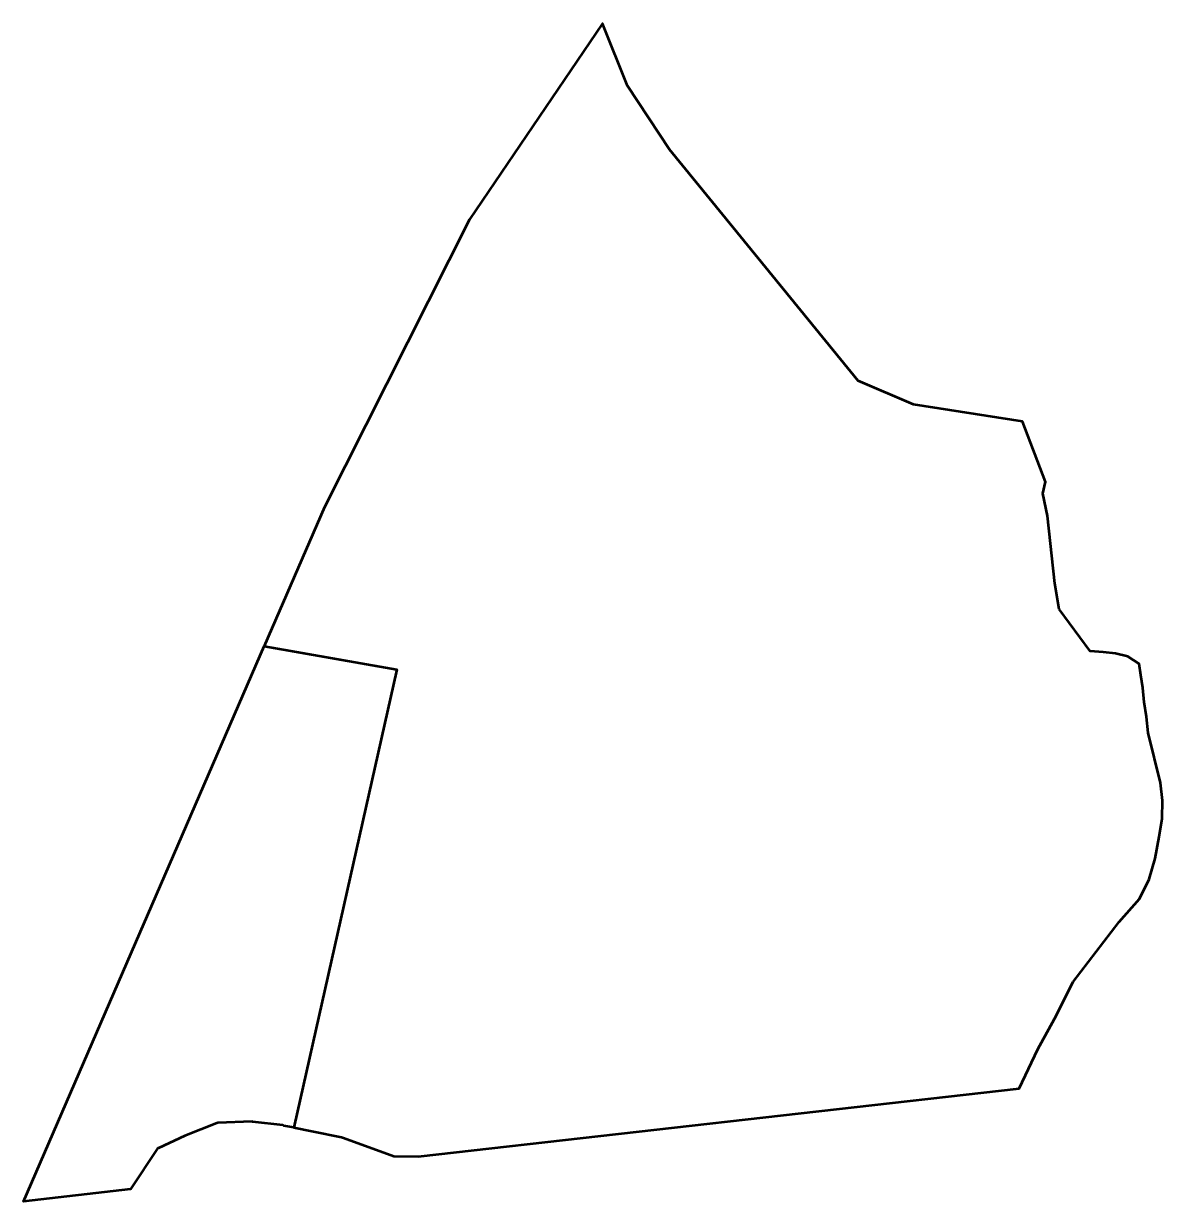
# Model space of a CAD drawing. Header units: metres. Extents: x 807952.4 to 808036.7, y 9157598.8 to 9157685.8.
import ezdxf

# ---------------------------------------------------------------- set-up
doc = ezdxf.new("R2010")
doc.units = ezdxf.units.M
doc.header["$MEASUREMENT"] = 0
doc.layers.add('2796-21002', color=1, linetype='Continuous')

msp = doc.modelspace()

# ---------------------------------------------------------------- linework, layer by layer
at = {"layer": '2796-21002', "color": 254, "lineweight": 53, "true_color": 0xcccccc}
msp.add_lwpolyline([(807980.029, 9157638.097), (807972.41, 9157604.218), (807973.758, 9157603.953), (807975.945, 9157603.517), (807976.016, 9157603.496), (807977.99, 9157602.769), (807979.817, 9157602.108), (807981.618, 9157602.076), (808026.07, 9157607.123), (808027.437, 9157610.018), (808028.691, 9157612.273), (808030.063, 9157615.001), (808033.454, 9157619.43), (808034.98, 9157621.131), (808035.687, 9157622.576), (808036.133, 9157624.119), (808036.429, 9157625.712), (808036.651, 9157627.066), (808036.667, 9157628.398), (808036.524, 9157629.717), (808035.602, 9157633.41), (808035.498, 9157634.581), (808035.318, 9157635.676), (808035.209, 9157636.719), (808035.062, 9157637.67), (808034.948, 9157638.507), (808034.095, 9157639.055), (808033.189, 9157639.274), (808032.282, 9157639.377), (808031.313, 9157639.451), (808029.036, 9157642.548), (808028.708, 9157644.45), (808028.174, 9157649.442), (808027.823, 9157651.094), (808028.016, 9157651.955), (808026.313, 9157656.431), (808018.242, 9157657.667), (808014.164, 9157659.419), (808004.142, 9157671.699), (808000.198, 9157676.516), (807997.1, 9157681.227), (807995.254, 9157685.838), (807985.414, 9157671.35), (807974.698, 9157650.095), (807970.232, 9157639.801), (807972.198, 9157639.459)], close=True, dxfattribs=at)
at = {"layer": '2796-21002', "color": 3, "lineweight": 53, "true_color": 0x00ff00}
msp.add_lwpolyline([(807970.232, 9157639.801), (807980.029, 9157638.097), (807972.41, 9157604.218), (807971.683, 9157604.36), (807971.601, 9157604.388), (807969.36, 9157604.654), (807969.327, 9157604.66), (807966.793, 9157604.569), (807966.717, 9157604.556), (807964.349, 9157603.615), (807962.4, 9157602.711), (807962.365, 9157602.694), (807962.341, 9157602.667), (807960.332, 9157599.659), (807952.428, 9157598.761)], close=True, dxfattribs=at)

doc.saveas('drawing.dxf')
